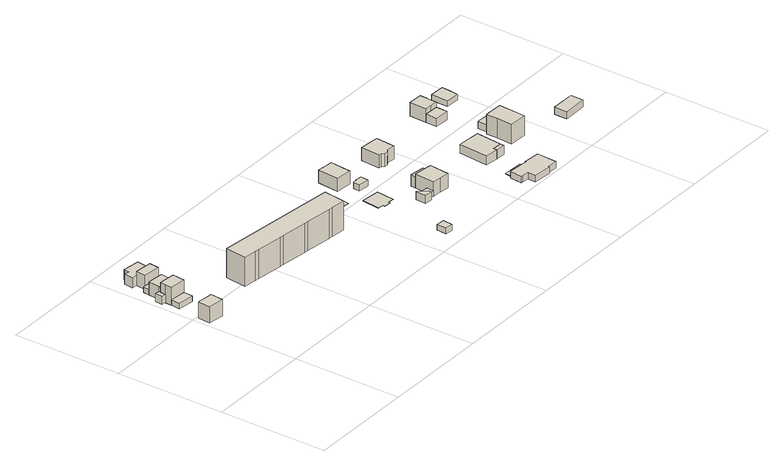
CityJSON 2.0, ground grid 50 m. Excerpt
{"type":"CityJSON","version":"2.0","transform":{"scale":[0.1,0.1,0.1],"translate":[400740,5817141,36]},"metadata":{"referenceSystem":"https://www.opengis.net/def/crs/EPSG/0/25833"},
"CityObjects":{
"building1":{"type":"Building","attributes":{"Gemeindeschluessel":"11000011","function":"31001_1010"},"address":[{"country":"Germany","locality":"Berlin","thoroughfareNumber":"45","thoroughfareName":"Kötztinger Straße"}],"children":["building1-1","building1-2"]},
"building1-1":{"type":"BuildingPart","attributes":{"BezugspunktDach":"2200","measuredHeight":9.15,"storeysAboveGround":2},"parents":["building1"],"geometry":[{"type":"MultiSurface","lod":"1","boundaries":[[[0,1,2,3]],[[4,5,6,7]],[[4,7,3,2]],[[5,4,2,1]],[[6,5,8,9,10,11,1,0]],[[7,6,0,3]],[[11,10,9,8]]]}]},
"building1-2":{"type":"BuildingPart","attributes":{"BezugspunktDach":"2200","measuredHeight":3.8,"storeysAboveGround":2},"parents":["building1"],"geometry":[{"type":"Solid","lod":"1","boundaries":[[[[12,13,11,10]],[[8,14,15,9]],[[14,8,11,13]],[[15,14,13,12]],[[9,15,12,10]],[[9,10,11,8]]]]}]},
"building2":{"type":"Building","attributes":{"Gemeindeschluessel":"11000011","BezugspunktDach":"2200","function":"31001_2463","measuredHeight":2.56,"storeysAboveGround":1},"address":[{"country":"Germany","locality":"Berlin","thoroughfareNumber":"49 (1)","thoroughfareName":"Kötztinger Straße"}],"geometry":[{"type":"Solid","lod":"1","boundaries":[[[[16,17,18,19]],[[20,21,22,23]],[[20,23,19,18]],[[21,20,18,17]],[[22,21,17,16]],[[23,22,16,19]]]]}]},
"building3":{"type":"Building","attributes":{"Gemeindeschluessel":"11000011","function":"31001_1010"},"address":[{"country":"Germany","locality":"Berlin","thoroughfareNumber":"49","thoroughfareName":"Kötztinger Straße"}],"children":["building3-1","building3-2"]},
"building3-1":{"type":"BuildingPart","attributes":{"BezugspunktDach":"2200","measuredHeight":8.21,"storeysAboveGround":2},"parents":["building3"],"geometry":[{"type":"MultiSurface","lod":"1","boundaries":[[[24,25,26,27,28]],[[29,30,31,32,33]],[[29,33,28,27]],[[30,29,34,35,36,37,38,27,26]],[[31,30,26,25]],[[32,31,25,24]],[[33,32,24,28]],[[38,37,36,35,34]]]}]},
"building3-2":{"type":"BuildingPart","attributes":{"BezugspunktDach":"2200","measuredHeight":3.65,"storeysAboveGround":2},"parents":["building3"],"geometry":[{"type":"Solid","lod":"1","boundaries":[[[[38,37,39,40,41]],[[42,43,36,35,44]],[[42,44,41,40]],[[43,42,40,39]],[[36,43,39,37]],[[44,35,38,41]],[[35,36,37,38]]]]}]},
"building4":{"type":"Building","attributes":{"Gemeindeschluessel":"11000011","BezugspunktDach":"2200","function":"31001_1010","measuredHeight":7.92,"storeysAboveGround":2},"address":[{"country":"Germany","locality":"Berlin","thoroughfareNumber":"51","thoroughfareName":"Kötztinger Straße"}],"geometry":[{"type":"Solid","lod":"1","boundaries":[[[[45,46,47,48,49,50,51]],[[52,53,54,55,31,56,30]],[[52,30,51,50]],[[53,52,50,49]],[[54,53,49,48]],[[55,54,48,47]],[[31,55,47,46]],[[56,31,46,45]],[[30,56,45,51]]]]}]},
"building5":{"type":"Building","attributes":{"Gemeindeschluessel":"11000011","BezugspunktDach":"2200","function":"31001_2463","measuredHeight":2.59,"storeysAboveGround":1},"address":[{"country":"Germany","locality":"Berlin","thoroughfareNumber":"51 (1)","thoroughfareName":"Kötztinger Straße"}],"geometry":[{"type":"Solid","lod":"1","boundaries":[[[[57,58,59,60]],[[61,62,55,53]],[[61,53,60,59]],[[62,61,59,58]],[[55,62,58,57]],[[53,55,57,60]]]]}]},
"building6":{"type":"Building","attributes":{"Gemeindeschluessel":"11000011","function":"31001_1010"},"address":[{"country":"Germany","locality":"Berlin","thoroughfareNumber":"53","thoroughfareName":"Kötztinger Straße"}],"children":["building6-1","building6-2"]},
"building6-1":{"type":"BuildingPart","attributes":{"BezugspunktDach":"2200","measuredHeight":8.87,"storeysAboveGround":1},"parents":["building6"],"geometry":[{"type":"MultiSurface","lod":"1","boundaries":[[[63,64,65,66,67,68,69,70,71,72,73,74,75]],[[76,77,78,79,80,81,82,83,84,85,86,87,88]],[[76,88,75,74]],[[77,76,74,73]],[[78,77,73,72]],[[79,78,72,71]],[[80,79,71,70]],[[81,80,70,69]],[[82,81,69,68]],[[83,82,68,67]],[[84,83,67,66]],[[85,89,86]],[[88,87,63,75]],[[85,84,66,65]],[[86,89,90,64]],[[65,90,89,85]],[[63,87,86,64]]]}]},
"building6-2":{"type":"BuildingPart","attributes":{"BezugspunktDach":"2200","measuredHeight":8.87,"storeysAboveGround":1},"parents":["building6"],"geometry":[{"type":"MultiSurface","lod":"1","boundaries":[[[91,92,93,94,95]],[[87,89,84,96,97]],[[87,97,95,94]],[[90,64,63,94,93]],[[89,87,86]],[[66,65,90,89,93,92]],[[96,84,92,91]],[[97,96,91,95]],[[89,86,64,90]],[[86,87,63,64]],[[84,85,65,66]],[[85,89,90,65]]]}]},
"building7":{"type":"Building","attributes":{"Gemeindeschluessel":"11000011","BezugspunktDach":"2200","function":"31001_1010","measuredHeight":13.37,"storeysAboveGround":4},"address":[{"country":"Germany","locality":"Berlin","thoroughfareNumber":"42, 44, 46, 48","thoroughfareName":"Kötztinger Straße"}],"geometry":[{"type":"Solid","lod":"1","boundaries":[[[[98,99,100,101,102,103,104,105,106,107,108,109]],[[110,111,112,113,114,115,116,117,118,119,120,121]],[[110,121,109,108]],[[111,110,108,107]],[[112,111,107,106]],[[113,112,106,105]],[[114,113,105,104]],[[115,114,104,103]],[[116,115,103,102]],[[117,116,102,101]],[[118,117,101,100]],[[119,118,100,99]],[[120,119,99,98]],[[121,120,98,109]]]]}]},
"building8":{"type":"Building","attributes":{"Gemeindeschluessel":"11000011","BezugspunktDach":"2200","function":"31001_1313","measuredHeight":2.56,"storeysAboveGround":1},"address":[{"country":"Germany","locality":"Berlin","thoroughfareNumber":"133","thoroughfareName":"Zwieseler Straße"}],"geometry":[{"type":"Solid","lod":"1","boundaries":[[[[122,123,124,125]],[[126,127,128,129]],[[126,129,125,124]],[[127,126,124,123]],[[128,127,123,122]],[[129,128,122,125]]]]}]},
"building9":{"type":"Building","attributes":{"Gemeindeschluessel":"11000011","BezugspunktDach":"2200","function":"31001_2463","measuredHeight":0.125,"storeysAboveGround":1},"address":[{"country":"Germany","locality":"Berlin","thoroughfareNumber":"141 (1)","thoroughfareName":"Zwieseler Straße"}],"geometry":[{"type":"Solid","lod":"1","boundaries":[[[[130,131,132,133]],[[134,135,136,137]],[[134,137,133,132]],[[135,134,132,131]],[[136,135,131,130]],[[137,136,130,133]]]]}]},
"building10":{"type":"Building","attributes":{"Gemeindeschluessel":"11000011","BezugspunktDach":"2200","function":"31001_1010","measuredHeight":0.065,"storeysAboveGround":1},"address":[{"country":"Germany","locality":"Berlin","thoroughfareNumber":"141","thoroughfareName":"Zwieseler Straße"}],"geometry":[{"type":"Solid","lod":"1","boundaries":[[[[138,139,140,141,142,143,144,145]],[[146,147,148,149,150,151,152,153]],[[146,153,145,144]],[[147,146,144,143]],[[148,147,143,142]],[[149,148,142,141]],[[150,149,141,140]],[[151,150,140,139]],[[152,151,139,138]],[[153,152,138,145]]]]}]},
"building11":{"type":"Building","attributes":{"Gemeindeschluessel":"11000011","BezugspunktDach":"2200","function":"31001_1010","measuredHeight":7.88,"storeysAboveGround":1},"address":[{"country":"Germany","locality":"Berlin","thoroughfareNumber":"143","thoroughfareName":"Zwieseler Straße"}],"geometry":[{"type":"Solid","lod":"1","boundaries":[[[[154,155,156,157,158]],[[159,160,161,162,163]],[[159,163,158,157]],[[160,159,157,156]],[[161,160,156,155]],[[162,161,155,154]],[[163,162,154,158]]]]}]},
"building12":{"type":"Building","attributes":{"Gemeindeschluessel":"11000011","BezugspunktDach":"2200","function":"31001_2463","measuredHeight":2.74,"storeysAboveGround":1},"address":[{"country":"Germany","locality":"Berlin","thoroughfareNumber":"143 (1)","thoroughfareName":"Zwieseler Straße"}],"geometry":[{"type":"Solid","lod":"1","boundaries":[[[[164,165,166,167,168,169]],[[170,171,172,173,174,175]],[[170,175,169,168]],[[171,170,168,167]],[[172,171,167,166]],[[173,172,166,165]],[[174,173,165,164]],[[175,174,164,169]]]]}]},
"building13":{"type":"Building","attributes":{"Gemeindeschluessel":"11000011","function":"31001_2143"},"address":[{"country":"Germany","locality":"Berlin","thoroughfareNumber":"137 (1)","thoroughfareName":"Zwieseler Straße"}],"children":["building13-1","building13-2"]},
"building13-1":{"type":"BuildingPart","attributes":{"BezugspunktDach":"2200","measuredHeight":3.85,"storeysAboveGround":1},"parents":["building13"],"geometry":[{"type":"MultiSurface","lod":"1","boundaries":[[[176,177,178,179]],[[180,181,182,183]],[[180,183,179,178]],[[184,185,180,178,177]],[[182,181,177,176]],[[183,182,176,179]],[[181,180,185,184]]]}]},
"building13-2":{"type":"BuildingPart","attributes":{"BezugspunktDach":"2200","measuredHeight":2.45,"storeysAboveGround":1},"parents":["building13"],"geometry":[{"type":"MultiSurface","lod":"1","boundaries":[[[184,186,187,185]],[[188,189,181,180]],[[188,180,185,187]],[[189,188,187,186]],[[181,189,186,184]],[[181,190,184,185,180]]]}]},
"building14":{"type":"Building","attributes":{"Gemeindeschluessel":"11000011","function":"31001_1010"},"address":[{"country":"Germany","locality":"Berlin","thoroughfareNumber":"137, 139","thoroughfareName":"Zwieseler Straße"}],"children":["building14-1","building14-2"]},
"building14-1":{"type":"BuildingPart","attributes":{"BezugspunktDach":"2200","measuredHeight":7.93,"storeysAboveGround":2},"parents":["building14"],"geometry":[{"type":"MultiSurface","lod":"1","boundaries":[[[191,192,193,194,195,196,197]],[[198,199,200,201,202,203,204]],[[198,204,197,196]],[[205,206,198,196,195]],[[207,205,195,194]],[[201,200,194,193]],[[202,201,193,192]],[[203,202,192,191]],[[204,203,191,197]],[[199,198,206,205]],[[200,199,205,207]]]}]},
"building14-2":{"type":"BuildingPart","attributes":{"BezugspunktDach":"2200","measuredHeight":5.15,"storeysAboveGround":2},"parents":["building14"],"geometry":[{"type":"MultiSurface","lod":"1","boundaries":[[[207,208,209,206]],[[210,211,200,198]],[[210,198,206,209]],[[211,210,209,208]],[[200,211,208,207]],[[199,205,206,198]],[[200,207,205,199]]]}]},
"building15":{"type":"Building","attributes":{"Gemeindeschluessel":"11000011","BezugspunktDach":"2200","function":"31001_1010","measuredHeight":7.52,"storeysAboveGround":1},"address":[{"country":"Germany","locality":"Berlin","thoroughfareNumber":"145","thoroughfareName":"Zwieseler Straße"}],"geometry":[{"type":"Solid","lod":"1","boundaries":[[[[212,213,214,215,216,217,218,219,220,221]],[[222,223,224,225,226,227,228,229,230,231]],[[222,231,221,220]],[[223,222,220,219]],[[224,223,219,218]],[[225,224,218,217]],[[226,225,217,216]],[[227,226,216,215]],[[228,227,215,214]],[[229,228,214,213]],[[230,229,213,212]],[[231,230,212,221]]]]}]},
"building16":{"type":"Building","attributes":{"Gemeindeschluessel":"11000011","BezugspunktDach":"2200","function":"31001_2463","measuredHeight":0.339,"storeysAboveGround":1},"address":[{"country":"Germany","locality":"Berlin","thoroughfareNumber":"132 (1)","thoroughfareName":"Zwieseler Straße"}],"geometry":[{"type":"Solid","lod":"1","boundaries":[[[[232,233,234,235,236,237]],[[238,239,240,241,242,243]],[[238,243,237,236]],[[239,238,236,235]],[[240,239,235,234]],[[241,240,234,233]],[[242,241,233,232]],[[243,242,232,237]]]]}]},
"building17":{"type":"Building","attributes":{"Gemeindeschluessel":"11000011","BezugspunktDach":"2200","function":"31001_1010","measuredHeight":3,"storeysAboveGround":2},"address":[{"country":"Germany","locality":"Berlin","thoroughfareNumber":"132","thoroughfareName":"Zwieseler Straße"}],"geometry":[{"type":"Solid","lod":"1","boundaries":[[[[244,245,246,247,248,249,250,251,252,253,254,255,256]],[[257,258,259,260,261,262,263,264,265,266,267,268,269]],[[257,269,256,255]],[[258,257,255,254]],[[259,258,254,253]],[[260,259,253,252]],[[261,260,252,251]],[[262,261,251,250]],[[263,262,250,249]],[[264,263,249,248]],[[265,264,248,247]],[[266,265,247,246]],[[267,266,246,245]],[[268,267,245,244]],[[269,268,244,256]]]]}]},
"building18":{"type":"Building","attributes":{"Gemeindeschluessel":"11000011","BezugspunktDach":"2200","function":"31001_1010","measuredHeight":4.12,"storeysAboveGround":1},"address":[{"country":"Germany","locality":"Berlin","thoroughfareNumber":"138","thoroughfareName":"Zwieseler Straße"}],"geometry":[{"type":"Solid","lod":"1","boundaries":[[[[270,271,272,273,274,275]],[[276,277,278,279,280,281]],[[276,281,275,274]],[[277,276,274,273]],[[278,277,273,272]],[[279,278,272,271]],[[280,279,271,270]],[[281,280,270,275]]]]}]},
"building19":{"type":"Building","attributes":{"Gemeindeschluessel":"11000011","BezugspunktDach":"2200","function":"51009_1610","measuredHeight":4.12,"storeysAboveGround":0},"address":[{"country":"Germany","locality":"Berlin"}],"geometry":[{"type":"Solid","lod":"1","boundaries":[[[[282,272,271,270]],[[279,278,283,280]],[[279,280,270,271]],[[278,279,271,272]],[[283,278,272,282]],[[280,283,282,270]]]]}]},
"building20":{"type":"Building","attributes":{"Gemeindeschluessel":"11000011","BezugspunktDach":"2200","function":"31001_1010","measuredHeight":10.77,"storeysAboveGround":2},"address":[{"country":"Germany","locality":"Berlin","thoroughfareNumber":"140","thoroughfareName":"Zwieseler Straße"}],"geometry":[{"type":"Solid","lod":"1","boundaries":[[[[284,285,286,287,288,289,290]],[[291,292,293,294,295,296,297]],[[291,297,290,289]],[[292,291,289,288]],[[293,292,288,287]],[[294,293,287,286]],[[295,294,286,285]],[[296,295,285,284]],[[297,296,284,290]]]]}]},
"building21":{"type":"Building","attributes":{"Gemeindeschluessel":"11000011","function":"31001_1010"},"address":[{"country":"Germany","locality":"Berlin","thoroughfareNumber":"148","thoroughfareName":"Zwieseler Straße"}],"children":["building21-1","building21-2","building21-3"]},
"building21-1":{"type":"BuildingPart","attributes":{"BezugspunktDach":"2200","measuredHeight":8.49,"storeysAboveGround":2},"parents":["building21"],"geometry":[{"type":"MultiSurface","lod":"1","boundaries":[[[298,299,300,301,302,303,304,305]],[[306,307,308,309,310,311,312,313]],[[306,313,305,304]],[[307,306,304,303]],[[308,307,303,302]],[[314,315,316,317,309,308,302,301]],[[318,314,317,319,310,309,301,300]],[[311,310,300,299]],[[320,321,311,299,298]],[[322,320,312,298,305]],[[317,316,315,314]],[[319,317,314,318]],[[312,311,321,320]],[[313,312,320,322]]]}]},
"building21-2":{"type":"BuildingPart","attributes":{"BezugspunktDach":"2200","measuredHeight":3.87,"storeysAboveGround":2},"parents":["building21"],"geometry":[{"type":"MultiSurface","lod":"1","boundaries":[[[323,321,322,324]],[[325,326,327,328]],[[325,328,324,322]],[[326,325,329,313,312,311,321]],[[327,326,321,323]],[[328,327,323,324]],[[321,311,312,320]],[[322,320,312,313,329]]]}]},
"building21-3":{"type":"BuildingPart","attributes":{"BezugspunktDach":"2200","measuredHeight":2.84,"storeysAboveGround":2},"parents":["building21"],"geometry":[{"type":"MultiSurface","lod":"1","boundaries":[[[330,331,315,318]],[[316,332,333,319]],[[332,316,315,331]],[[333,332,331,330]],[[319,333,330,318]],[[316,317,314,315]],[[319,318,314,317]]]}]},
"building22":{"type":"Building","attributes":{"Gemeindeschluessel":"11000011","BezugspunktDach":"2200","function":"31001_2463","measuredHeight":3.33,"storeysAboveGround":1},"address":[{"country":"Germany","locality":"Berlin","thoroughfareNumber":"140 (1)","thoroughfareName":"Zwieseler Straße"}],"geometry":[{"type":"Solid","lod":"1","boundaries":[[[[334,335,336,337,338,339]],[[340,341,342,295,294,293]],[[340,293,339,338]],[[341,340,338,337]],[[342,341,337,336]],[[295,342,336,335]],[[294,295,335,334]],[[293,294,334,339]]]]}]},
"building23":{"type":"Building","attributes":{"Gemeindeschluessel":"11000011","BezugspunktDach":"2200","function":"31001_2143","measuredHeight":2.62,"storeysAboveGround":1},"address":[{"country":"Germany","locality":"Berlin","thoroughfareNumber":"148 (1)","thoroughfareName":"Zwieseler Straße"}],"geometry":[{"type":"Solid","lod":"1","boundaries":[[[[343,344,345,346,347]],[[348,349,350,351,352]],[[348,352,347,346]],[[349,348,346,345]],[[350,349,345,344]],[[351,350,344,343]],[[352,351,343,347]]]]}]},
"building24":{"type":"Building","attributes":{"Gemeindeschluessel":"11000011","BezugspunktDach":"2200","function":"31001_2143","measuredHeight":3.34,"storeysAboveGround":1},"address":[{"country":"Germany","locality":"Berlin","thoroughfareNumber":"15","thoroughfareName":"Beerfelder Straße"}],"geometry":[{"type":"Solid","lod":"1","boundaries":[[[[353,354,355,356]],[[357,358,359,360]],[[357,360,356,355]],[[358,357,355,354]],[[359,358,354,353]],[[360,359,353,356]]]]}]}
},
"vertices":[
[81,414,95],[87,473,95],[11,481,95],[5,423,95],[11,481,20],[87,473,20],[81,414,20],[5,423,20],[87,473,21],[83,438,21],[83,438,59],[87,473,59],
[110,436,59],[113,470,59],[113,470,21],[110,436,21],
[98,573,47],[102,615,47],[26,623,47],[22,580,47],[26,623,22],[102,615,22],[98,573,22],[22,580,22],
[102,615,103],[108,673,103],[32,680,103],[29,653,103],[26,623,103],[29,653,21],[32,680,21],[108,673,21],[102,615,21],[26,623,21],[29,653,48],[29,653,22],[32,680,22],[32,680,59],[29,653,59],
[33,688,59],[12,691,59],[9,655,59],[12,691,22],[33,688,22],[9,655,22],
[70,677,81],[108,673,81],[115,734,81],[77,738,81],[39,741,81],[33,688,81],[32,680,81],[33,688,21],[39,741,21],[77,738,21],[115,734,21],[70,677,21],
[115,734,47],[118,763,47],[42,770,47],[39,741,47],[42,770,21],[118,763,21],
[67,823,67],[98,820,67],[116,818,67],[147,815,67],[155,879,67],[154,879,67],[125,883,67],[107,885,67],[79,888,67],[77,889,67],[74,864,67],[49,867,67],[44,826,67],[49,867,21],[74,864,21],[77,889,21],[79,888,21],[107,885,21],[125,883,21],[154,879,21],[155,879,21],[147,815,21],[116,818,21],[98,820,21],[67,823,21],[44,826,21],[107,819,21],[107,819,67],
[142,769,86],[147,815,86],[107,819,86],[67,823,86],[62,777,86],[142,769,21],[62,777,21],
[375,466,153],[396,464,153],[522,449,153],[540,447,153],[665,433,153],[684,431,153],[808,417,153],[826,415,153],[891,408,153],[904,507,153],[327,571,153],[315,473,153],[327,571,19],[904,507,19],[891,408,19],[826,415,19],[808,417,19],[684,431,19],[665,433,19],[540,447,19],[522,449,19],[396,464,19],[375,466,19],[315,473,19],
[1138,58,47],[1143,104,47],[1105,108,47],[1102,62,47],[1105,108,21],[1143,104,21],[1138,58,21],[1102,62,21],
[1055,502,28],[1059,531,28],[989,539,28],[986,509,28],[989,539,26],[1059,531,26],[1055,502,26],[986,509,26],
[1127,386,25],[1126,377,25],[1159,373,25],[1159,382,25],[1187,379,25],[1196,463,25],[1109,472,25],[1100,388,25],[1109,472,24],[1196,463,24],[1187,379,24],[1159,382,24],[1159,373,24],[1126,377,24],[1127,386,24],[1100,388,24],
[1177,583,88],[1187,682,88],[1150,685,88],[1112,689,88],[1102,590,88],[1112,689,29],[1150,685,29],[1187,682,29],[1177,583,29],[1102,590,29],
[1209,518,54],[1213,556,54],[1179,559,54],[1178,555,54],[1162,556,54],[1159,524,54],[1162,556,26],[1178,555,26],[1179,559,26],[1213,556,26],[1209,518,26],[1159,524,26],
[1274,257,60],[1275,272,60],[1243,309,60],[1239,260,60],[1243,309,22],[1275,272,22],[1274,257,22],[1239,260,22],[1275,272,46],[1243,309,46],
[1305,269,46],[1308,303,46],[1308,303,22],[1305,269,22],[1275,272,40],
[1348,265,86],[1391,260,86],[1401,353,86],[1384,355,86],[1358,358,86],[1315,363,86],[1305,269,86],[1315,363,20],[1358,358,20],[1384,355,20],[1401,353,20],[1391,260,20],[1348,265,20],[1305,269,20],[1358,358,72],[1315,363,72],[1384,355,72],
[1387,380,72],[1318,387,72],[1318,387,20],[1387,380,20],
[1363,566,82],[1374,555,82],[1389,553,82],[1395,558,82],[1402,563,82],[1441,560,82],[1449,649,82],[1403,653,82],[1358,657,82],[1350,568,82],[1358,657,22],[1403,653,22],[1449,649,22],[1441,560,22],[1402,563,22],[1395,558,22],[1389,553,22],[1374,555,22],[1363,566,22],[1350,568,22],
[1702,106,17],[1702,109,17],[1706,109,17],[1708,138,17],[1618,145,17],[1616,113,17],[1618,145,13],[1708,138,13],[1706,109,13],[1702,109,13],[1702,106,13],[1616,113,13],
[1612,55,42],[1642,52,42],[1639,14,42],[1726,8,42],[1726,14,42],[1773,10,42],[1779,104,42],[1706,109,42],[1702,109,42],[1702,106,42],[1616,113,42],[1607,113,42],[1603,55,42],[1607,113,12],[1616,113,12],[1702,106,12],[1702,109,12],[1706,109,12],[1779,104,12],[1773,10,12],[1726,14,12],[1726,8,12],[1639,14,12],[1642,52,12],[1612,55,12],[1603,55,12],
[1693,241,53],[1695,259,53],[1739,255,53],[1750,376,53],[1643,385,53],[1631,247,53],[1643,385,12],[1750,376,12],[1739,255,12],[1695,259,12],[1693,241,12],[1631,247,12],
[1737,237,53],[1737,237,12],
[1905,258,101],[1911,382,101],[1911,384,101],[1837,386,101],[1826,386,101],[1824,332,101],[1820,261,101],[1824,332,11],[1826,386,11],[1837,386,11],[1911,384,11],[1911,382,11],[1905,258,11],[1820,261,11],
[1780,623,80],[1813,621,80],[1814,658,80],[1815,672,80],[1816,702,80],[1782,703,80],[1749,704,80],[1746,624,80],[1749,704,19],[1782,703,19],[1816,702,19],[1815,672,19],[1814,658,19],[1813,621,19],[1780,623,19],[1746,624,19],[1815,672,48],[1815,689,48],[1815,689,20],[1815,672,20],[1814,658,48],[1814,658,20],[1780,623,57],[1813,621,57],[1746,624,57],
[1811,568,57],[1745,571,57],[1746,624,18],[1813,621,18],[1811,568,18],[1745,571,18],[1746,624,35],
[1835,656,48],[1835,688,48],[1835,688,20],[1835,656,20],
[1911,384,44],[1911,382,44],[1926,381,44],[1927,434,44],[1839,438,44],[1837,386,44],[1839,438,11],[1927,434,11],[1926,381,11],
[1961,626,42],[1965,673,42],[1967,705,42],[1899,707,42],[1898,629,42],[1899,707,16],[1967,705,16],[1965,673,16],[1961,626,16],[1898,629,16],
[2219,200,40],[2219,260,40],[2109,259,40],[2109,199,40],[2109,259,7],[2219,260,7],[2219,200,7],[2109,199,7]
]}
